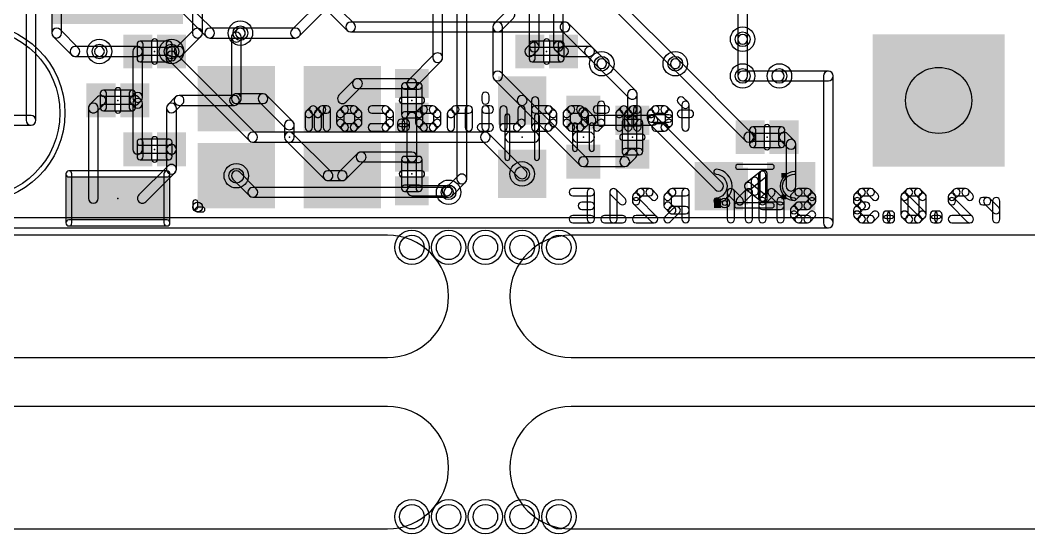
# Model space of a CAD drawing. Extents: x -0.33 to 1.78, y -0.01 to 4.1.
# Drawn here: x 0.4 to 1.224, y 0.856 to 1.276 of the extents above; entities that cross this region are included whole.
import ezdxf

# ---------------------------------------------------------------- set-up
doc = ezdxf.new("R2010")
doc.units = 0
for name, color, linetype in [('1', 22, 'CONTINUOUS'), ('16', 175, 'CONTINUOUS'), ('17', 82, 'CONTINUOUS'), ('18', 82, 'CONTINUOUS'), ('20', 7, 'CONTINUOUS'), ('21', 253, 'CONTINUOUS'), ('23', 7, 'CONTINUOUS'), ('26', 253, 'CONTINUOUS'), ('29', 253, 'CONTINUOUS'), ('30', 253, 'CONTINUOUS'), ('46', 140, 'CONTINUOUS'), ('51', 253, 'CONTINUOUS')]:
    doc.layers.add(name, color=color, linetype=linetype)

# ---------------------------------------------------------------- blocks, each defined once
blk = doc.blocks.new('RECT')
blk.add_solid([(-0.5, -0.5), (0.5, -0.5), (-0.5, 0.5), (0.5, 0.5)])
blk = doc.blocks.new('ROUNDP')
blk.add_circle((0, 0), 0.5)
blk = doc.blocks.new('ROUNDV')
blk.add_circle((0, 0), 0.5)
blk = doc.blocks.new('SQUAREV')
blk.add_solid([(-0.5, -0.5), (0.5, -0.5), (-0.5, 0.5), (0.5, 0.5)])

msp = doc.modelspace()

# ---------------------------------------------------------------- linework, layer by layer
at = {"layer": '1'}
for points in [[(0.986, 1.53), (0.986, 1.23, 1), (0.994, 1.23), (0.994, 1.53, 1)], [(0.549, 1.265), (0.549, 1.46, 1), (0.541, 1.46), (0.541, 1.265, 1)], [(0.737102, 1.305669), (0.737102, 1.244882, 1), (0.745102, 1.244882), (0.745102, 1.305669, 1)], [(0.756787, 1.305669), (0.756787, 1.145787, 1), (0.764787, 1.145787), (0.764787, 1.305669, 1)], [(0.815843, 1.305669), (0.815843, 1.253622, 1), (0.823843, 1.253622), (0.823843, 1.305669, 1)], [(0.835528, 1.305669), (0.835528, 1.254252, 1), (0.843528, 1.254252), (0.843528, 1.305669, 1)], [(0.986, 1.29), (0.986, 1.26, 1), (0.994, 1.26), (0.994, 1.29, 1)], [(0.797329, 1.282986), (0.787172, 1.272828, 1), (0.792828, 1.267172), (0.802986, 1.277329, 1)], [(0.532828, 1.247172), (0.547828, 1.262172, 1), (0.542172, 1.267828), (0.527172, 1.252828, 1)], [(0.579521, 1.258864), (0.582828, 1.262172, 1), (0.577172, 1.267828), (0.573864, 1.264521, 1)], [(0.786, 1.27), (0.786, 1.23, 1), (0.794, 1.23), (0.794, 1.27, 1)], [(0.580693, 1.211496), (0.580693, 1.261693, 1), (0.572693, 1.261693), (0.572693, 1.211496, 1)], [(0.986, 1.26), (0.986, 1.23, 1), (0.994, 1.23), (0.994, 1.26, 1)], [(0.49622, 1.254), (0.465, 1.254, 1), (0.465, 1.246), (0.49622, 1.246, 1)], [(0.49222, 1.25), (0.49222, 1.212441, 1), (0.50022, 1.212441), (0.50022, 1.25, 1)], [(0.52378, 1.246), (0.53, 1.246, 1), (0.53, 1.254), (0.52378, 1.254, 1)], [(0.817014, 1.25645), (0.813392, 1.252828, 1), (0.819049, 1.247172), (0.822671, 1.250794, 1)], [(0.836699, 1.251424), (0.840951, 1.247172, 1), (0.846608, 1.252828), (0.842356, 1.25708, 1)], [(0.84378, 1.246), (0.865, 1.246, 1), (0.865, 1.254), (0.84378, 1.254, 1)], [(0.862172, 1.247172), (0.872172, 1.237172, 1), (0.877828, 1.242828), (0.867828, 1.252828, 1)], [(0.738274, 1.24771), (0.717172, 1.226608, 1), (0.722828, 1.220951), (0.743931, 1.242053, 1)], [(0.872172, 1.237172), (0.897172, 1.212172, 1), (0.902828, 1.217828), (0.877828, 1.242828, 1)], [(0.932172, 1.237172), (0.992172, 1.177172, 1), (0.997828, 1.182828), (0.937828, 1.242828, 1)], [(0.672762, 1.226608), (0.660479, 1.214324, 1), (0.666136, 1.208668), (0.678419, 1.220951, 1)], [(0.72, 1.22778), (0.675591, 1.22778, 1), (0.675591, 1.21978), (0.72, 1.21978, 1)], [(0.787172, 1.227172), (0.807172, 1.207172, 1), (0.812828, 1.212828), (0.792828, 1.232828, 1)], [(0.99, 1.226), (1.06, 1.226, 1), (1.06, 1.234), (0.99, 1.234, 1)], [(0.99, 1.226), (1.02, 1.226, 1), (1.02, 1.234), (0.99, 1.234, 1)], [(1.056, 1.23), (1.056, 1.11, 1), (1.064, 1.11), (1.064, 1.23, 1)], [(0.896, 1.215), (0.896, 1.19378, 1), (0.904, 1.19378), (0.904, 1.215, 1)], [(0.462828, 1.200951), (0.469049, 1.207172, 1), (0.463392, 1.212828), (0.457172, 1.206608, 1)], [(0.493392, 1.215269), (0.490951, 1.212828, 1), (0.496608, 1.207172), (0.499049, 1.209613, 1)], [(0.499049, 1.210387), (0.496608, 1.212828, 1), (0.490951, 1.207172), (0.493392, 1.204731, 1)], [(0.50022, 1.17), (0.50022, 1.207559, 1), (0.49222, 1.207559), (0.49222, 1.17, 1)], [(0.526608, 1.200951), (0.532828, 1.207172, 1), (0.527172, 1.212828), (0.520951, 1.206608, 1)], [(0.53, 1.206), (0.575197, 1.206, 1), (0.575197, 1.214), (0.53, 1.214, 1)], [(0.578025, 1.207172), (0.579521, 1.208668, 1), (0.573864, 1.214324), (0.572368, 1.212828, 1)], [(0.598504, 1.215496), (0.576693, 1.215496, 1), (0.576693, 1.207496), (0.598504, 1.207496, 1)], [(0.622828, 1.192828), (0.601332, 1.214324, 1), (0.595676, 1.208668), (0.617172, 1.187172, 1)], [(0.862828, 1.162828), (0.812828, 1.212828, 1), (0.807172, 1.207172), (0.857172, 1.157172, 1)], [(0.464, 1.13), (0.464, 1.20378, 1), (0.456, 1.20378), (0.456, 1.13, 1)], [(0.52778, 1.17), (0.52778, 1.20378, 1), (0.51978, 1.20378), (0.51978, 1.17, 1)], [(0.869049, 1.196608), (0.862828, 1.202828, 1), (0.857172, 1.197172), (0.863392, 1.190951, 1)], [(0.624, 1.18), (0.624, 1.19, 1), (0.616, 1.19), (0.616, 1.18, 1)], [(0.724, 1.16378), (0.724, 1.19622, 1), (0.716, 1.19622), (0.716, 1.16378, 1)], [(0.9, 1.19778), (0.86622, 1.19778, 1), (0.86622, 1.18978), (0.9, 1.18978, 1)], [(0.9, 1.18978), (0.916693, 1.18978, 1), (0.916693, 1.19778), (0.9, 1.19778, 1)], [(0.913864, 1.190951), (0.967644, 1.137172, 1), (0.973301, 1.142828), (0.919521, 1.196608, 1)], [(0.654324, 1.151332), (0.622828, 1.182828, 1), (0.617172, 1.177172), (0.648668, 1.145676, 1)], [(0.995, 1.176), (0.99622, 1.176, 1), (0.99622, 1.184), (0.995, 1.184, 1)], [(1.032356, 1.17708), (1.026608, 1.182828, 1), (1.020951, 1.177172), (1.026699, 1.171424, 1)], [(1.033528, 1.14), (1.033528, 1.174252, 1), (1.025528, 1.174252), (1.025528, 1.14, 1)], [(0.51978, 1.17), (0.51978, 1.15378, 1), (0.52778, 1.15378), (0.52778, 1.17, 1)], [(0.896608, 1.157172), (0.902828, 1.163392, 1), (0.897172, 1.169049), (0.890951, 1.162828, 1)], [(0.675754, 1.166608), (0.660479, 1.151332, 1), (0.666136, 1.145676), (0.681411, 1.160951, 1)], [(0.72, 1.16778), (0.678583, 1.16778, 1), (0.678583, 1.15978), (0.72, 1.15978, 1)], [(0.86, 1.156), (0.89378, 1.156, 1), (0.89378, 1.164), (0.86, 1.164, 1)], [(0.520951, 1.156608), (0.497172, 1.132828, 1), (0.502828, 1.127172), (0.526608, 1.150951, 1)], [(0.663307, 1.152504), (0.651496, 1.152504, 1), (0.651496, 1.144504), (0.663307, 1.144504, 1)], [(0.757959, 1.148616), (0.747172, 1.137828, 1), (0.752828, 1.132172), (0.763616, 1.142959, 1)], [(0.72, 1.13222), (0.74878, 1.13222, 1), (0.74878, 1.14022), (0.72, 1.14022, 1)], [(0.745951, 1.133392), (0.747172, 1.132172, 1), (0.752828, 1.137828), (0.751608, 1.139049, 1)], [(1.06, 1.114), (0.26, 1.114, 1), (0.26, 1.106), (1.06, 1.106, 1)]]:
    msp.add_lwpolyline(points, format="xyb", close=True, dxfattribs=at)
at = {"layer": '16'}
for points in [[(0.986, 1.53), (0.986, 1.23, 1), (0.994, 1.23), (0.994, 1.53, 1)], [(0.434, 1.265), (0.434, 1.33, 1), (0.426, 1.33), (0.426, 1.265, 1)], [(0.937828, 1.242828), (0.847828, 1.332828, 1), (0.842172, 1.327172), (0.932172, 1.237172, 1)], [(0.527172, 1.287172), (0.552172, 1.262172, 1), (0.557828, 1.267828), (0.532828, 1.292828, 1)], [(0.647172, 1.292828), (0.622172, 1.267828, 1), (0.627828, 1.262172), (0.652828, 1.287172, 1)], [(0.672828, 1.272828), (0.652828, 1.292828, 1), (0.647172, 1.287172), (0.667172, 1.267172, 1)], [(0.447828, 1.252828), (0.432828, 1.267828, 1), (0.427172, 1.262172), (0.442172, 1.247172, 1)], [(0.58, 1.269), (0.555, 1.269, 1), (0.555, 1.261), (0.58, 1.261, 1)], [(0.625, 1.269), (0.58, 1.269, 1), (0.58, 1.261), (0.625, 1.261, 1)], [(0.845, 1.274), (0.67, 1.274, 1), (0.67, 1.266), (0.845, 1.266, 1)], [(0.877828, 1.242828), (0.847828, 1.272828, 1), (0.842172, 1.267172), (0.872172, 1.237172, 1)], [(0.465, 1.254), (0.445, 1.254, 1), (0.445, 1.246), (0.465, 1.246, 1)], [(0.52778, 1.24622), (0.52778, 1.25, 1), (0.51978, 1.25), (0.51978, 1.24622, 1)], [(0.592828, 1.182828), (0.526608, 1.249049, 1), (0.520951, 1.243392), (0.587172, 1.177172, 1)], [(0.99, 1.226), (1.06, 1.226, 1), (1.06, 1.234), (0.99, 1.234, 1)], [(1.056, 1.23), (1.056, 1.11, 1), (1.064, 1.11), (1.064, 1.23, 1)], [(0.78, 1.184), (0.59, 1.184, 1), (0.59, 1.176), (0.78, 1.176, 1)], [(0.812828, 1.152828), (0.782828, 1.182828, 1), (0.777172, 1.177172), (0.807172, 1.147172, 1)], [(0.593025, 1.137828), (0.579521, 1.151332, 1), (0.573864, 1.145676), (0.587368, 1.132172, 1)], [(0.75, 1.139), (0.590197, 1.139, 1), (0.590197, 1.131), (0.75, 1.131, 1)], [(1.06, 1.114), (0.26, 1.114, 1), (0.26, 1.106), (1.06, 1.106, 1)]]:
    msp.add_lwpolyline(points, format="xyb", close=True, dxfattribs=at)
at = {"layer": '20'}
for centre in [(0.72, 1.09), (0.75, 1.09), (0.78, 1.09), (0.81, 1.09), (0.84, 1.09), (0.72, 0.87), (0.75, 0.87), (0.78, 0.87), (0.81, 0.87), (0.84, 0.87)]:
    msp.add_circle(centre, 0.01, dxfattribs=at)
at = {"layer": '21'}
for points in [[(0.5075, 1.257874), (0.5075, 1.242126, 1), (0.5125, 1.242126), (0.5125, 1.257874, 1)], [(0.8275, 1.257874), (0.8275, 1.242126, 1), (0.8325, 1.242126), (0.8325, 1.257874, 1)], [(0.4775, 1.217874), (0.4775, 1.202126, 1), (0.4825, 1.202126), (0.4825, 1.217874, 1)], [(0.727874, 1.2125), (0.712126, 1.2125, 1), (0.712126, 1.2075), (0.727874, 1.2075, 1)], [(1.0075, 1.187874), (1.0075, 1.172126, 1), (1.0125, 1.172126), (1.0125, 1.187874, 1)], [(0.5075, 1.177874), (0.5075, 1.162126, 1), (0.5125, 1.162126), (0.5125, 1.177874, 1)], [(0.8, 1.176), (0.82, 1.176, 1), (0.82, 1.184), (0.8, 1.184, 1)], [(0.865, 1.184), (0.855, 1.184, 1), (0.855, 1.176), (0.865, 1.176, 1)], [(0.892126, 1.1775), (0.907874, 1.1775, 1), (0.907874, 1.1825), (0.892126, 1.1825, 1)], [(1.005126, 1.152343), (0.992626, 1.142343, 1), (0.996374, 1.137657), (1.008874, 1.147657, 1)], [(1.01, 1.13), (1.01, 1.15, 1), (1.004, 1.15), (1.004, 1.13, 1)], [(0.44, 1.1475), (0.52, 1.1475, 1), (0.52, 1.1525), (0.44, 1.1525, 1)], [(0.4425, 1.11), (0.4425, 1.15, 1), (0.4375, 1.15), (0.4375, 1.11, 1)], [(0.5175, 1.15), (0.5175, 1.11, 1), (0.5225, 1.11), (0.5225, 1.15, 1)], [(0.727874, 1.1525), (0.712126, 1.1525, 1), (0.712126, 1.1475), (0.727874, 1.1475, 1)], [(1.003, 1.1356), (1.003, 1.1444, 1), (0.997, 1.1444), (0.997, 1.1356, 1)], [(1.009, 1.1308), (1.009, 1.1492, 1), (1.003, 1.1492), (1.003, 1.1308, 1)], [(0.992626, 1.137657), (1.005126, 1.127657, 1), (1.008874, 1.132343), (0.996374, 1.142343, 1)], [(0.545197, 1.122913), (0.545197, 1.12685, 1), (0.54126, 1.12685), (0.54126, 1.122913, 1)], [(0.545197, 1.118976), (0.549134, 1.118976, 1), (0.549134, 1.122913), (0.545197, 1.122913, 1)], [(0.52, 1.1125), (0.44, 1.1125, 1), (0.44, 1.1075), (0.52, 1.1075, 1)]]:
    msp.add_lwpolyline(points, format="xyb", close=True, dxfattribs=at)
msp.add_circle((0.545197, 1.122913), 0.003937, dxfattribs=at)
at = {"layer": '23'}
for points in [[(0.498189, 1.253406), (0.521811, 1.253406, 1), (0.521811, 1.258406), (0.498189, 1.258406, 1)], [(0.500689, 1.244094), (0.500689, 1.255906, 1), (0.495689, 1.255906), (0.495689, 1.244094, 1)], [(0.519311, 1.255906), (0.519311, 1.244094, 1), (0.524311, 1.244094), (0.524311, 1.255906, 1)], [(0.818189, 1.253406), (0.841811, 1.253406, 1), (0.841811, 1.258406), (0.818189, 1.258406, 1)], [(0.820689, 1.244094), (0.820689, 1.255906, 1), (0.815689, 1.255906), (0.815689, 1.244094, 1)], [(0.839311, 1.255906), (0.839311, 1.244094, 1), (0.844311, 1.244094), (0.844311, 1.255906, 1)], [(0.521811, 1.246594), (0.498189, 1.246594, 1), (0.498189, 1.241594), (0.521811, 1.241594, 1)], [(0.841811, 1.246594), (0.818189, 1.246594, 1), (0.818189, 1.241594), (0.841811, 1.241594, 1)], [(0.716594, 1.198189), (0.716594, 1.221811, 1), (0.711594, 1.221811), (0.711594, 1.198189, 1)], [(0.714094, 1.219311), (0.725906, 1.219311, 1), (0.725906, 1.224311), (0.714094, 1.224311, 1)], [(0.723406, 1.221811), (0.723406, 1.198189, 1), (0.728406, 1.198189), (0.728406, 1.221811, 1)], [(0.468189, 1.213406), (0.491811, 1.213406, 1), (0.491811, 1.218406), (0.468189, 1.218406, 1)], [(0.470689, 1.204094), (0.470689, 1.215906, 1), (0.465689, 1.215906), (0.465689, 1.204094, 1)], [(0.489311, 1.215906), (0.489311, 1.204094, 1), (0.494311, 1.204094), (0.494311, 1.215906, 1)], [(0.491811, 1.206594), (0.468189, 1.206594, 1), (0.468189, 1.201594), (0.491811, 1.201594, 1)], [(0.725906, 1.200689), (0.714094, 1.200689, 1), (0.714094, 1.195689), (0.725906, 1.195689, 1)], [(0.896594, 1.168189), (0.896594, 1.191811, 1), (0.891594, 1.191811), (0.891594, 1.168189, 1)], [(0.894094, 1.189311), (0.905906, 1.189311, 1), (0.905906, 1.194311), (0.894094, 1.194311, 1)], [(0.903406, 1.191811), (0.903406, 1.168189, 1), (0.908406, 1.168189), (0.908406, 1.191811, 1)], [(0.998189, 1.183406), (1.021811, 1.183406, 1), (1.021811, 1.188406), (0.998189, 1.188406, 1)], [(1.000689, 1.174094), (1.000689, 1.185906, 1), (0.995689, 1.185906), (0.995689, 1.174094, 1)], [(1.019311, 1.185906), (1.019311, 1.174094, 1), (1.024311, 1.174094), (1.024311, 1.185906, 1)], [(0.498189, 1.173406), (0.521811, 1.173406, 1), (0.521811, 1.178406), (0.498189, 1.178406, 1)], [(0.500689, 1.164094), (0.500689, 1.175906, 1), (0.495689, 1.175906), (0.495689, 1.164094, 1)], [(0.519311, 1.175906), (0.519311, 1.164094, 1), (0.524311, 1.164094), (0.524311, 1.175906, 1)], [(0.905906, 1.170689), (0.894094, 1.170689, 1), (0.894094, 1.165689), (0.905906, 1.165689, 1)], [(1.021811, 1.176594), (0.998189, 1.176594, 1), (0.998189, 1.171594), (1.021811, 1.171594, 1)], [(0.521811, 1.166594), (0.498189, 1.166594, 1), (0.498189, 1.161594), (0.521811, 1.161594, 1)], [(0.716594, 1.138189), (0.716594, 1.161811, 1), (0.711594, 1.161811), (0.711594, 1.138189, 1)], [(0.714094, 1.159311), (0.725906, 1.159311, 1), (0.725906, 1.164311), (0.714094, 1.164311, 1)], [(0.723406, 1.161811), (0.723406, 1.138189, 1), (0.728406, 1.138189), (0.728406, 1.161811, 1)], [(0.725906, 1.140689), (0.714094, 1.140689, 1), (0.714094, 1.135689), (0.725906, 1.135689, 1)]]:
    msp.add_lwpolyline(points, format="xyb", close=True, dxfattribs=at)
for p in [(0.51, 1.25), (0.83, 1.25), (0.48, 1.21), (0.72, 1.21), (0.62, 1.18), (0.81, 1.18), (0.86, 1.18), (0.9, 1.18), (1.01, 1.18), (0.51, 1.17), (0.72, 1.15), (1, 1.14), (0.48, 1.13)]:
    msp.add_point(p, dxfattribs=at)
at = {"layer": '26'}
for points in [[(0.777044, 1.213689), (0.777044, 1.210019, 1), (0.783044, 1.210019), (0.783044, 1.213689, 1)], [(0.817599, 1.210019), (0.817599, 1.188, 1), (0.823599, 1.188), (0.823599, 1.210019, 1)], [(0.945452, 1.20847), (0.941782, 1.21214, 1), (0.937539, 1.207897), (0.941209, 1.204228, 1)], [(0.637376, 1.2048), (0.633707, 1.201131, 1), (0.637949, 1.196888), (0.641619, 1.200558, 1)], [(0.645289, 1.201131), (0.641619, 1.2048, 1), (0.637376, 1.200558), (0.641046, 1.196888, 1)], [(0.644716, 1.2048), (0.641046, 1.201131, 1), (0.645289, 1.196888), (0.648959, 1.200558, 1)], [(0.650507, 1.205679), (0.646837, 1.205679, 1), (0.646837, 1.199679), (0.650507, 1.199679, 1)], [(0.653507, 1.188), (0.653507, 1.202679, 1), (0.647507, 1.202679), (0.647507, 1.188, 1)], [(0.663731, 1.196888), (0.667401, 1.200558, 1), (0.663158, 1.2048), (0.659489, 1.201131, 1)], [(0.66528, 1.199679), (0.672619, 1.199679, 1), (0.672619, 1.205679), (0.66528, 1.205679, 1)], [(0.670498, 1.200558), (0.674168, 1.196888, 1), (0.67841, 1.201131), (0.674741, 1.2048, 1)], [(0.687392, 1.199679), (0.698401, 1.199679, 1), (0.698401, 1.205679), (0.687392, 1.205679, 1)], [(0.69628, 1.200558), (0.69995, 1.196888, 1), (0.704192, 1.201131), (0.700523, 1.2048, 1)], [(0.728186, 1.196888), (0.731856, 1.200558, 1), (0.727613, 1.2048), (0.723944, 1.201131, 1)], [(0.729735, 1.199679), (0.737074, 1.199679, 1), (0.737074, 1.205679), (0.729735, 1.205679, 1)], [(0.734953, 1.200558), (0.738623, 1.196888, 1), (0.742865, 1.201131), (0.739196, 1.2048, 1)], [(0.753395, 1.2048), (0.749726, 1.201131, 1), (0.753968, 1.196888), (0.757638, 1.200558, 1)], [(0.766526, 1.205679), (0.755517, 1.205679, 1), (0.755517, 1.199679), (0.766526, 1.199679, 1)], [(0.769526, 1.188), (0.769526, 1.202679, 1), (0.763526, 1.202679), (0.763526, 1.188, 1)], [(0.783714, 1.205679), (0.780044, 1.205679, 1), (0.780044, 1.199679), (0.783714, 1.199679, 1)], [(0.777044, 1.202679), (0.777044, 1.188, 1), (0.783044, 1.188), (0.783044, 1.202679, 1)], [(0.797817, 1.188), (0.797817, 1.202679, 1), (0.791817, 1.202679), (0.791817, 1.188, 1)], [(0.806496, 1.202679), (0.806496, 1.19167, 1), (0.812496, 1.19167), (0.812496, 1.202679, 1)], [(0.831608, 1.205679), (0.820599, 1.205679, 1), (0.820599, 1.199679), (0.831608, 1.199679, 1)], [(0.837399, 1.201131), (0.83373, 1.2048, 1), (0.829487, 1.200558), (0.833157, 1.196888, 1)], [(0.848502, 1.196888), (0.852172, 1.200558, 1), (0.847929, 1.2048), (0.84426, 1.201131, 1)], [(0.850051, 1.199679), (0.85739, 1.199679, 1), (0.85739, 1.205679), (0.850051, 1.205679, 1)], [(0.855269, 1.200558), (0.858939, 1.196888, 1), (0.863181, 1.201131), (0.859512, 1.2048, 1)], [(0.878248, 1.205679), (0.870908, 1.205679, 1), (0.870908, 1.199679), (0.878248, 1.199679, 1)], [(0.871578, 1.206349), (0.871578, 1.19167, 1), (0.877578, 1.19167), (0.877578, 1.206349, 1)], [(0.890899, 1.2048), (0.88723, 1.201131, 1), (0.891472, 1.196888), (0.895142, 1.200558, 1)], [(0.898812, 1.201131), (0.895142, 1.2048, 1), (0.890899, 1.200558), (0.894569, 1.196888, 1)], [(0.898239, 1.2048), (0.894569, 1.201131, 1), (0.898812, 1.196888), (0.902482, 1.200558, 1)], [(0.90403, 1.205679), (0.90036, 1.205679, 1), (0.90036, 1.199679), (0.90403, 1.199679, 1)], [(0.90703, 1.188), (0.90703, 1.202679, 1), (0.90103, 1.202679), (0.90103, 1.188, 1)], [(0.916681, 1.2048), (0.913012, 1.201131, 1), (0.917254, 1.196888), (0.920924, 1.200558, 1)], [(0.926142, 1.205679), (0.918803, 1.205679, 1), (0.918803, 1.199679), (0.926142, 1.199679, 1)], [(0.931933, 1.201131), (0.928264, 1.2048, 1), (0.924021, 1.200558), (0.927691, 1.196888, 1)], [(0.94633, 1.188), (0.94633, 1.206349, 1), (0.94033, 1.206349), (0.94033, 1.188, 1)], [(0.632828, 1.199009), (0.632828, 1.188, 1), (0.638828, 1.188), (0.638828, 1.199009, 1)], [(0.640168, 1.199009), (0.640168, 1.188, 1), (0.646168, 1.188), (0.646168, 1.199009, 1)], [(0.66461, 1.19167), (0.66461, 1.199009, 1), (0.65861, 1.199009), (0.65861, 1.19167, 1)], [(0.667401, 1.190121), (0.663731, 1.193791, 1), (0.659489, 1.189548), (0.663158, 1.185879, 1)], [(0.674168, 1.193791), (0.670498, 1.190121, 1), (0.674741, 1.185879), (0.67841, 1.189548, 1)], [(0.673289, 1.199009), (0.673289, 1.19167, 1), (0.679289, 1.19167), (0.679289, 1.199009, 1)], [(0.69995, 1.193791), (0.69628, 1.190121, 1), (0.700523, 1.185879), (0.704192, 1.189548, 1)], [(0.699071, 1.199009), (0.699071, 1.19167, 1), (0.705071, 1.19167), (0.705071, 1.199009, 1)], [(0.714962, 1.19467), (0.711292, 1.19467, 1), (0.711292, 1.18867), (0.714962, 1.18867, 1)], [(0.708292, 1.19167), (0.708292, 1.188, 1), (0.714292, 1.188), (0.714292, 1.19167, 1)], [(0.717962, 1.188), (0.717962, 1.19167, 1), (0.711962, 1.19167), (0.711962, 1.188, 1)], [(0.729065, 1.19167), (0.729065, 1.199009, 1), (0.723065, 1.199009), (0.723065, 1.19167, 1)], [(0.731856, 1.190121), (0.728186, 1.193791, 1), (0.723944, 1.189548), (0.727613, 1.185879, 1)], [(0.738623, 1.193791), (0.734953, 1.190121, 1), (0.739196, 1.185879), (0.742865, 1.189548, 1)], [(0.737744, 1.199009), (0.737744, 1.19167, 1), (0.743744, 1.19167), (0.743744, 1.199009, 1)], [(0.748847, 1.199009), (0.748847, 1.188, 1), (0.754847, 1.188), (0.754847, 1.199009, 1)], [(0.807375, 1.193791), (0.803705, 1.190121, 1), (0.807948, 1.185879), (0.811617, 1.189548, 1)], [(0.83373, 1.185879), (0.837399, 1.189548, 1), (0.833157, 1.193791), (0.829487, 1.190121, 1)], [(0.838278, 1.19167), (0.838278, 1.199009, 1), (0.832278, 1.199009), (0.832278, 1.19167, 1)], [(0.849381, 1.19167), (0.849381, 1.199009, 1), (0.843381, 1.199009), (0.843381, 1.19167, 1)], [(0.852172, 1.190121), (0.848502, 1.193791, 1), (0.84426, 1.189548), (0.847929, 1.185879, 1)], [(0.858939, 1.193791), (0.855269, 1.190121, 1), (0.859512, 1.185879), (0.863181, 1.189548, 1)], [(0.85806, 1.199009), (0.85806, 1.19167, 1), (0.86406, 1.19167), (0.86406, 1.199009, 1)], [(0.872457, 1.193791), (0.868787, 1.190121, 1), (0.87303, 1.185879), (0.8767, 1.189548, 1)], [(0.886351, 1.199009), (0.886351, 1.188, 1), (0.892351, 1.188), (0.892351, 1.199009, 1)], [(0.89369, 1.199009), (0.89369, 1.188, 1), (0.89969, 1.188), (0.89969, 1.199009, 1)], [(0.912133, 1.199009), (0.912133, 1.19534, 1), (0.918133, 1.19534), (0.918133, 1.199009, 1)], [(0.915133, 1.19234), (0.929812, 1.19234, 1), (0.929812, 1.19834), (0.915133, 1.19834, 1)], [(0.928264, 1.185879), (0.931933, 1.189548, 1), (0.927691, 1.193791), (0.924021, 1.190121, 1)], [(0.932812, 1.19167), (0.932812, 1.199009, 1), (0.926812, 1.199009), (0.926812, 1.19167, 1)], [(0.947, 1.202009), (0.93966, 1.202009, 1), (0.93966, 1.196009), (0.947, 1.196009, 1)], [(0.672619, 1.191), (0.66528, 1.191, 1), (0.66528, 1.185), (0.672619, 1.185, 1)], [(0.698401, 1.191), (0.687392, 1.191, 1), (0.687392, 1.185), (0.698401, 1.185, 1)], [(0.711292, 1.185), (0.714962, 1.185, 1), (0.714962, 1.191), (0.711292, 1.191, 1)], [(0.737074, 1.191), (0.729735, 1.191, 1), (0.729735, 1.185), (0.737074, 1.185, 1)], [(0.783714, 1.191), (0.776375, 1.191, 1), (0.776375, 1.185), (0.783714, 1.185, 1)], [(0.805826, 1.191), (0.794817, 1.191, 1), (0.794817, 1.185), (0.805826, 1.185, 1)], [(0.820599, 1.185), (0.831608, 1.185, 1), (0.831608, 1.191), (0.820599, 1.191, 1)], [(0.85739, 1.191), (0.850051, 1.191, 1), (0.850051, 1.185), (0.85739, 1.185, 1)], [(0.918803, 1.185), (0.926142, 1.185, 1), (0.926142, 1.191), (0.918803, 1.191, 1)], [(0.851452, 1.132019), (0.866131, 1.132019, 1), (0.866131, 1.138019), (0.851452, 1.138019, 1)], [(0.863131, 1.135019), (0.863131, 1.113, 1), (0.869131, 1.113), (0.869131, 1.135019, 1)], [(0.894034, 1.1298), (0.886695, 1.13714, 1), (0.882452, 1.132897), (0.889792, 1.125558, 1)], [(0.881574, 1.135019), (0.881574, 1.113, 1), (0.887574, 1.113), (0.887574, 1.135019, 1)], [(0.905137, 1.129228), (0.908807, 1.132897, 1), (0.904564, 1.13714), (0.900895, 1.13347, 1)], [(0.906686, 1.132019), (0.914025, 1.132019, 1), (0.914025, 1.138019), (0.906686, 1.138019, 1)], [(0.911904, 1.132897), (0.915574, 1.129228, 1), (0.919816, 1.13347), (0.916147, 1.13714, 1)], [(0.930346, 1.13714), (0.926677, 1.13347, 1), (0.930919, 1.129228), (0.934589, 1.132897, 1)], [(0.943477, 1.138019), (0.932468, 1.138019, 1), (0.932468, 1.132019), (0.943477, 1.132019, 1)], [(0.946477, 1.113), (0.946477, 1.135019, 1), (0.940477, 1.135019), (0.940477, 1.113, 1)], [(0.977362, 1.135019), (0.977362, 1.113, 1), (0.983362, 1.113), (0.983362, 1.135019, 1)], [(0.989823, 1.1298), (0.982483, 1.13714, 1), (0.978241, 1.132897), (0.98558, 1.125558, 1)], [(0.99292, 1.13714), (0.98558, 1.1298, 1), (0.989823, 1.125558), (0.997162, 1.132897, 1)], [(0.998041, 1.113), (0.998041, 1.135019, 1), (0.992041, 1.135019), (0.992041, 1.113, 1)], [(1.011362, 1.13714), (1.004023, 1.1298, 1), (1.008265, 1.125558), (1.015605, 1.132897, 1)], [(1.022944, 1.1298), (1.015605, 1.13714, 1), (1.011362, 1.132897), (1.018702, 1.125558, 1)], [(1.034047, 1.129228), (1.037717, 1.132897, 1), (1.033474, 1.13714), (1.029805, 1.13347, 1)], [(1.035596, 1.132019), (1.042935, 1.132019, 1), (1.042935, 1.138019), (1.035596, 1.138019, 1)], [(1.040814, 1.132897), (1.044484, 1.129228, 1), (1.048726, 1.13347), (1.045057, 1.13714, 1)], [(1.085038, 1.13714), (1.081369, 1.13347, 1), (1.085611, 1.129228), (1.089281, 1.132897, 1)], [(1.094499, 1.138019), (1.08716, 1.138019, 1), (1.08716, 1.132019), (1.094499, 1.132019, 1)], [(1.10029, 1.13347), (1.096621, 1.13714, 1), (1.092378, 1.132897), (1.096048, 1.129228, 1)], [(1.123711, 1.13714), (1.120042, 1.13347, 1), (1.124284, 1.129228), (1.127954, 1.132897, 1)], [(1.133172, 1.138019), (1.125833, 1.138019, 1), (1.125833, 1.132019), (1.133172, 1.132019, 1)], [(1.138963, 1.13347), (1.135294, 1.13714, 1), (1.131051, 1.132897), (1.134721, 1.129228, 1)], [(1.162957, 1.129228), (1.166627, 1.132897, 1), (1.162384, 1.13714), (1.158715, 1.13347, 1)], [(1.164506, 1.132019), (1.171845, 1.132019, 1), (1.171845, 1.138019), (1.164506, 1.138019, 1)], [(1.169724, 1.132897), (1.173394, 1.129228, 1), (1.177636, 1.13347), (1.173967, 1.13714, 1)], [(0.906016, 1.127679), (0.906016, 1.131349, 1), (0.900016, 1.131349), (0.900016, 1.127679, 1)], [(0.919816, 1.115121), (0.905137, 1.1298, 1), (0.900895, 1.125558), (0.915574, 1.110879, 1)], [(0.925798, 1.131349), (0.925798, 1.124009, 1), (0.931798, 1.124009), (0.931798, 1.131349, 1)], [(1.003144, 1.127679), (1.003144, 1.113, 1), (1.009144, 1.113), (1.009144, 1.127679, 1)], [(1.023823, 1.113), (1.023823, 1.127679, 1), (1.017823, 1.127679), (1.017823, 1.113, 1)], [(1.044484, 1.1298), (1.040814, 1.126131, 1), (1.045057, 1.121888), (1.048726, 1.125558, 1)], [(1.043605, 1.131349), (1.043605, 1.127679, 1), (1.049605, 1.127679), (1.049605, 1.131349, 1)], [(1.08049, 1.131349), (1.08049, 1.127679, 1), (1.08649, 1.127679), (1.08649, 1.131349, 1)], [(1.081369, 1.125558), (1.085038, 1.121888, 1), (1.089281, 1.126131), (1.085611, 1.1298, 1)], [(1.119163, 1.131349), (1.119163, 1.11667, 1), (1.125163, 1.11667), (1.125163, 1.131349, 1)], [(1.138963, 1.118791), (1.124284, 1.13347, 1), (1.120042, 1.129228), (1.134721, 1.114548, 1)], [(1.139842, 1.11667), (1.139842, 1.131349, 1), (1.133842, 1.131349), (1.133842, 1.11667, 1)], [(1.163836, 1.127679), (1.163836, 1.131349, 1), (1.157836, 1.131349), (1.157836, 1.127679, 1)], [(1.177636, 1.115121), (1.162957, 1.1298, 1), (1.158715, 1.125558), (1.173394, 1.110879, 1)], [(1.18966, 1.130679), (1.185991, 1.130679, 1), (1.185991, 1.124679), (1.18966, 1.124679, 1)], [(1.199121, 1.122461), (1.191782, 1.1298, 1), (1.187539, 1.125558), (1.194879, 1.118218, 1)], [(1.2, 1.113), (1.2, 1.127679, 1), (1.194, 1.127679), (1.194, 1.113, 1)], [(0.866131, 1.127009), (0.858792, 1.127009, 1), (0.858792, 1.121009), (0.866131, 1.121009, 1)], [(0.926677, 1.121888), (0.930346, 1.118218, 1), (0.934589, 1.122461), (0.930919, 1.126131, 1)], [(0.934016, 1.122461), (0.926677, 1.115121, 1), (0.930919, 1.110879), (0.938259, 1.118218, 1)], [(0.932468, 1.11734), (0.943477, 1.11734, 1), (0.943477, 1.12334), (0.932468, 1.12334, 1)], [(1.020823, 1.127009), (1.006144, 1.127009, 1), (1.006144, 1.121009), (1.020823, 1.121009, 1)], [(1.033474, 1.126131), (1.029805, 1.122461, 1), (1.034047, 1.118218), (1.037717, 1.121888, 1)], [(1.028926, 1.12034), (1.028926, 1.11667, 1), (1.034926, 1.11667), (1.034926, 1.12034, 1)], [(1.042935, 1.127009), (1.035596, 1.127009, 1), (1.035596, 1.121009), (1.042935, 1.121009, 1)], [(1.085038, 1.126131), (1.081369, 1.122461, 1), (1.085611, 1.118218), (1.089281, 1.121888, 1)], [(1.08049, 1.12034), (1.08049, 1.11667, 1), (1.08649, 1.11667), (1.08649, 1.12034, 1)], [(1.08716, 1.121009), (1.090829, 1.121009, 1), (1.090829, 1.127009), (1.08716, 1.127009, 1)], [(0.866131, 1.116), (0.851452, 1.116, 1), (0.851452, 1.11), (0.866131, 1.11, 1)], [(0.891913, 1.116), (0.877234, 1.116, 1), (0.877234, 1.11), (0.891913, 1.11, 1)], [(0.903016, 1.11), (0.917695, 1.11, 1), (0.917695, 1.116), (0.903016, 1.116, 1)], [(1.029805, 1.114548), (1.033474, 1.110879, 1), (1.037717, 1.115121), (1.034047, 1.118791, 1)], [(1.035596, 1.11), (1.042935, 1.11, 1), (1.042935, 1.116), (1.035596, 1.116, 1)], [(1.045057, 1.110879), (1.048726, 1.114548, 1), (1.044484, 1.118791), (1.040814, 1.115121, 1)], [(1.081369, 1.114548), (1.085038, 1.110879, 1), (1.089281, 1.115121), (1.085611, 1.118791, 1)], [(1.08716, 1.11), (1.094499, 1.11, 1), (1.094499, 1.116), (1.08716, 1.116, 1)], [(1.096621, 1.110879), (1.10029, 1.114548, 1), (1.096048, 1.118791), (1.092378, 1.115121, 1)], [(1.11106, 1.11967), (1.10739, 1.11967, 1), (1.10739, 1.11367), (1.11106, 1.11367, 1)], [(1.10439, 1.11667), (1.10439, 1.113, 1), (1.11039, 1.113), (1.11039, 1.11667, 1)], [(1.10739, 1.11), (1.11106, 1.11, 1), (1.11106, 1.116), (1.10739, 1.116, 1)], [(1.11406, 1.113), (1.11406, 1.11667, 1), (1.10806, 1.11667), (1.10806, 1.113, 1)], [(1.120042, 1.114548), (1.123711, 1.110879, 1), (1.127954, 1.115121), (1.124284, 1.118791, 1)], [(1.125833, 1.11), (1.133172, 1.11, 1), (1.133172, 1.116), (1.125833, 1.116, 1)], [(1.135294, 1.110879), (1.138963, 1.114548, 1), (1.134721, 1.118791), (1.131051, 1.115121, 1)], [(1.149733, 1.11967), (1.146063, 1.11967, 1), (1.146063, 1.11367), (1.149733, 1.11367, 1)], [(1.143063, 1.11667), (1.143063, 1.113, 1), (1.149063, 1.113), (1.149063, 1.11667, 1)], [(1.146063, 1.11), (1.149733, 1.11, 1), (1.149733, 1.116), (1.146063, 1.116, 1)], [(1.152733, 1.113), (1.152733, 1.11667, 1), (1.146733, 1.11667), (1.146733, 1.113, 1)], [(1.160836, 1.11), (1.175515, 1.11, 1), (1.175515, 1.116), (1.160836, 1.116, 1)]]:
    msp.add_lwpolyline(points, format="xyb", close=True, dxfattribs=at)
at = {"layer": '29'}
for centre in [(0.72, 1.09), (0.75, 1.09), (0.78, 1.09), (0.81, 1.09), (0.84, 1.09), (0.72, 0.87), (0.75, 0.87), (0.78, 0.87), (0.81, 0.87), (0.84, 0.87)]:
    msp.add_circle(centre, 0.014, dxfattribs=at)
at = {"layer": '30'}
for centre in [(0.72, 1.09), (0.75, 1.09), (0.78, 1.09), (0.81, 1.09), (0.84, 1.09), (0.72, 0.87), (0.75, 0.87), (0.78, 0.87), (0.81, 0.87), (0.84, 0.87)]:
    msp.add_circle(centre, 0.014, dxfattribs=at)
at = {"layer": '46'}
for points in [[(0.2, 1), (0.7, 1, 1), (0.7, 1.1), (0.2, 1.1, 1)], [(0.85, 1), (1.28, 1, 1), (1.28, 1.1), (0.85, 1.1, 1)], [(0.2, 0.86), (0.7, 0.86, 1), (0.7, 0.96), (0.2, 0.96, 1)], [(1.28, 0.96), (0.85, 0.96, 1), (0.85, 0.86), (1.28, 0.86, 1)]]:
    msp.add_lwpolyline(points, format="xyb", close=True, dxfattribs=at)
at = {"layer": '51'}
for points in [[(0.413134, 1.19378), (0.413134, 1.66622, 1), (0.405134, 1.66622), (0.405134, 1.19378, 1)], [(0.409134, 1.19778), (0.251654, 1.19778, 1), (0.251654, 1.18978), (0.409134, 1.18978, 1)], [(0.795953, 1.197008), (0.795953, 1.162992, 1), (0.799953, 1.162992), (0.799953, 1.197008, 1)], [(0.824047, 1.162992), (0.824047, 1.197008, 1), (0.820047, 1.197008), (0.820047, 1.162992, 1)], [(0.85515, 1.170354), (0.85515, 1.189646, 1), (0.85115, 1.189646), (0.85115, 1.170354, 1)], [(0.86485, 1.189646), (0.86485, 1.170354, 1), (0.86885, 1.170354), (0.86885, 1.189646, 1)], [(0.968331, 1.130181, 1), (0.968677, 1.126197, 0.916777), (0.968677, 1.153803, 1), (0.968331, 1.149819, -0.916777)], [(0.98622, 1.153748), (1.01378, 1.153748, 1), (1.01378, 1.157748), (0.98622, 1.157748, 1)], [(1.03248, 1.149827, 1), (1.03248, 1.151827, 1), (1.03248, 1.128173, 1), (1.03248, 1.130173, -1)], [(0.985236, 1.122252), (1.01378, 1.122252, 1), (1.01378, 1.126252), (0.985236, 1.126252, 1)]]:
    msp.add_lwpolyline(points, format="xyb", close=True, dxfattribs=at)
for radius in [0.003953, 0.001953]:
    msp.add_circle((0.975394, 1.12622), radius, dxfattribs=at)

# ---------------------------------------------------------------- block references
at = {"layer": '1'}
for p, xscale, yscale in [((0.49622, 1.25), 0.015748, 0.019685), ((0.52378, 1.25), 0.015748, 0.019685), ((0.81622, 1.25), 0.015748, 0.019685), ((0.84378, 1.25), 0.015748, 0.019685), ((0.576693, 1.211496), 0.055118, 0.045276), ((0.663307, 1.211496), 0.055118, 0.045276), ((0.46622, 1.21), 0.015748, 0.019685), ((0.49378, 1.21), 0.015748, 0.019685), ((0.99622, 1.18), 0.015748, 0.019685), ((1.02378, 1.18), 0.015748, 0.019685), ((0.49622, 1.17), 0.015748, 0.019685), ((0.52378, 1.17), 0.015748, 0.019685), ((0.576693, 1.148504), 0.055118, 0.045276), ((0.663307, 1.148504), 0.055118, 0.045276), ((0.46, 1.13), 0.035, 0.0275), ((0.5, 1.13), 0.035, 0.0275)]:
    msp.add_blockref('RECT', p, dxfattribs=dict(at, xscale=xscale, yscale=yscale))
for p, xscale, yscale, rotation in [((0.72, 1.22378), 0.015748, 0.019685, 270), ((0.81, 1.21), 0.031496, 0.031496, 90), ((0.72, 1.19622), 0.015748, 0.019685, 270), ((0.86, 1.2), 0.019685, 0.019685, 270), ((0.9, 1.19378), 0.015748, 0.019685, 90), ((0.72, 1.16378), 0.015748, 0.019685, 270), ((0.86, 1.16), 0.019685, 0.019685, 270), ((0.9, 1.16622), 0.015748, 0.019685, 90), ((0.81, 1.15), 0.031496, 0.031496, 90), ((0.970472, 1.14), 0.031496, 0.031496, 90), ((1.029528, 1.14), 0.031496, 0.031496, 90), ((0.72, 1.13622), 0.015748, 0.019685, 270)]:
    msp.add_blockref('RECT', p, dxfattribs=dict(at, xscale=xscale, yscale=yscale, rotation=rotation))
at = {"layer": '17', "xscale": 0.138425, "yscale": 0.138425, "rotation": 90}
msp.add_blockref('ROUNDP', (0.363543, 1.199685), dxfattribs=at)
msp.add_blockref('ROUNDP', (0.363543, 1.199685), dxfattribs=at)
msp.add_blockref('ROUNDP', (0.363543, 1.199685), dxfattribs=at)
msp.add_blockref('ROUNDP', (0.363543, 1.199685), dxfattribs=at)
at = {"layer": '18'}
for name, p, xscale, yscale in [('ROUNDV', (0.58, 1.265), 0.02, 0.02), ('ROUNDV', (0.58, 1.265), 0.02, 0.02), ('ROUNDV', (0.58, 1.265), 0.012, 0.012), ('ROUNDV', (0.58, 1.265), 0.012, 0.012), ('ROUNDV', (0.99, 1.26), 0.02, 0.02), ('ROUNDV', (0.99, 1.26), 0.02, 0.02), ('ROUNDV', (0.465, 1.25), 0.02, 0.02), ('ROUNDV', (0.465, 1.25), 0.02, 0.02), ('ROUNDV', (0.52378, 1.25), 0.02, 0.02), ('ROUNDV', (0.52378, 1.25), 0.02, 0.02), ('ROUNDV', (0.99, 1.26), 0.012, 0.012), ('ROUNDV', (0.99, 1.26), 0.012, 0.012), ('SQUAREV', (1.15, 1.21), 0.1, 0.1), ('SQUAREV', (1.15, 1.21), 0.1, 0.1), ('ROUNDV', (0.465, 1.25), 0.012, 0.012), ('ROUNDV', (0.465, 1.25), 0.012, 0.012), ('ROUNDV', (0.52378, 1.25), 0.012, 0.012), ('ROUNDV', (0.52378, 1.25), 0.012, 0.012), ('ROUNDV', (0.875, 1.24), 0.02, 0.02), ('ROUNDV', (0.875, 1.24), 0.02, 0.02), ('ROUNDV', (0.875, 1.24), 0.012, 0.012), ('ROUNDV', (0.875, 1.24), 0.012, 0.012), ('ROUNDV', (0.935, 1.24), 0.02, 0.02), ('ROUNDV', (0.935, 1.24), 0.02, 0.02), ('ROUNDV', (0.935, 1.24), 0.012, 0.012), ('ROUNDV', (0.935, 1.24), 0.012, 0.012), ('ROUNDV', (0.99, 1.23), 0.02, 0.02), ('ROUNDV', (0.99, 1.23), 0.02, 0.02), ('ROUNDV', (0.99, 1.23), 0.012, 0.012), ('ROUNDV', (0.99, 1.23), 0.012, 0.012), ('ROUNDV', (1.02, 1.23), 0.02, 0.02), ('ROUNDV', (1.02, 1.23), 0.02, 0.02), ('ROUNDV', (1.02, 1.23), 0.012, 0.012), ('ROUNDV', (1.02, 1.23), 0.012, 0.012), ('ROUNDV', (1.15, 1.21), 0.054, 0.054), ('ROUNDV', (1.15, 1.21), 0.054, 0.054), ('ROUNDV', (0.576693, 1.148504), 0.02, 0.02), ('ROUNDV', (0.576693, 1.148504), 0.02, 0.02), ('ROUNDV', (0.576693, 1.148504), 0.012, 0.012), ('ROUNDV', (0.576693, 1.148504), 0.012, 0.012), ('ROUNDV', (0.81, 1.15), 0.02, 0.02), ('ROUNDV', (0.81, 1.15), 0.02, 0.02), ('ROUNDV', (0.81, 1.15), 0.012, 0.012), ('ROUNDV', (0.81, 1.15), 0.012, 0.012), ('ROUNDV', (0.75, 1.135), 0.02, 0.02), ('ROUNDV', (0.75, 1.135), 0.02, 0.02), ('ROUNDV', (0.75, 1.135), 0.012, 0.012), ('ROUNDV', (0.75, 1.135), 0.012, 0.012)]:
    msp.add_blockref(name, p, dxfattribs=dict(at, xscale=xscale, yscale=yscale))
at = {"layer": '21', "xscale": 0.03, "yscale": 0.005, "rotation": 90}
msp.add_blockref('RECT', (0.992, 1.14), dxfattribs=at)
at = {"layer": '29'}
for name, p, xscale, yscale, rotation in [('RECT', (0.48, 1.292205), 0.039496, 0.106425, 90), ('ROUNDP', (0.363543, 1.199685), 0.146425, 0.146425, 90), ('RECT', (0.72, 1.22378), 0.023748, 0.027685, 270), ('RECT', (0.81, 1.21), 0.039496, 0.039496, 90), ('RECT', (0.86, 1.2), 0.027685, 0.027685, 270), ('RECT', (0.72, 1.19622), 0.023748, 0.027685, 270), ('RECT', (0.9, 1.19378), 0.023748, 0.027685, 90), ('RECT', (0.9, 1.16622), 0.023748, 0.027685, 90), ('RECT', (0.72, 1.16378), 0.023748, 0.027685, 270), ('RECT', (0.81, 1.15), 0.039496, 0.039496, 90), ('RECT', (0.86, 1.16), 0.027685, 0.027685, 270), ('RECT', (0.970472, 1.14), 0.039496, 0.039496, 90), ('RECT', (1.029528, 1.14), 0.039496, 0.039496, 90), ('RECT', (0.72, 1.13622), 0.023748, 0.027685, 270)]:
    msp.add_blockref(name, p, dxfattribs=dict(at, xscale=xscale, yscale=yscale, rotation=rotation))
for name, p, xscale, yscale in [('RECT', (0.49622, 1.25), 0.023748, 0.027685), ('RECT', (0.52378, 1.25), 0.023748, 0.027685), ('RECT', (0.81622, 1.25), 0.023748, 0.027685), ('RECT', (0.84378, 1.25), 0.023748, 0.027685), ('SQUAREV', (1.15, 1.21), 0.108, 0.108), ('RECT', (0.576693, 1.211496), 0.063118, 0.053276), ('RECT', (0.663307, 1.211496), 0.063118, 0.053276), ('RECT', (0.46622, 1.21), 0.023748, 0.027685), ('RECT', (0.49378, 1.21), 0.023748, 0.027685), ('RECT', (0.99622, 1.18), 0.023748, 0.027685), ('RECT', (1.02378, 1.18), 0.023748, 0.027685), ('RECT', (0.49622, 1.17), 0.023748, 0.027685), ('RECT', (0.52378, 1.17), 0.023748, 0.027685), ('RECT', (0.576693, 1.148504), 0.063118, 0.053276), ('RECT', (0.663307, 1.148504), 0.063118, 0.053276), ('RECT', (0.46, 1.13), 0.043, 0.0355), ('RECT', (0.5, 1.13), 0.043, 0.0355)]:
    msp.add_blockref(name, p, dxfattribs=dict(at, xscale=xscale, yscale=yscale))
at = {"layer": '30', "xscale": 0.146425, "yscale": 0.146425, "rotation": 90}
msp.add_blockref('ROUNDP', (0.363543, 1.199685), dxfattribs=at)
at = {"layer": '30', "xscale": 0.108, "yscale": 0.108}
msp.add_blockref('SQUAREV', (1.15, 1.21), dxfattribs=at)
at = {"layer": '51'}
for p, xscale, yscale, rotation in [((0.81, 1.204248), 0.014496, 0.031496, 90), ((0.86, 1.194843), 0.009685, 0.019685, 270), ((0.86, 1.165063), 0.009496, 0.019685, 270), ((0.81, 1.155752), 0.014496, 0.031496, 90), ((0.972441, 1.15378), 0.007874, 0.011811, 90), ((0.981791, 1.14), 0.035433, 0.008858, 90), ((1.023622, 1.15378), 0.007874, 0.019685, 90), ((1.018209, 1.14), 0.021654, 0.008858, 90), ((1.023622, 1.148858), 0.003937, 0.003937, 90), ((0.969488, 1.12622), 0.007874, 0.005906, 90), ((0.977362, 1.130157), 0.001969, 0.001969, 90), ((1.023622, 1.12622), 0.007874, 0.019685, 90), ((1.023622, 1.131142), 0.003937, 0.003937, 90), ((0.978839, 1.123268), 0.001969, 0.014764, 90)]:
    msp.add_blockref('RECT', p, dxfattribs=dict(at, xscale=xscale, yscale=yscale, rotation=rotation))

doc.saveas('drawing.dxf')
